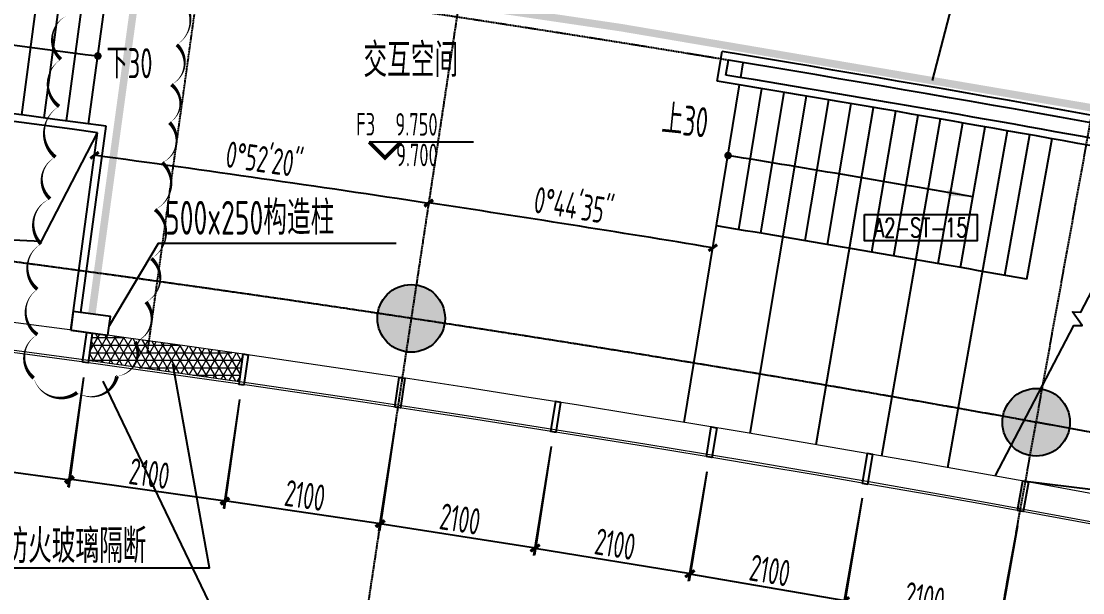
# Model space of a CAD drawing. Header units: millimetres. Extents: x 11515858 to 24947533, y -12764720 to -6305528.
# Drawn here: x 11817534 to 11831666, y -6407443 to -6399840 of the extents above; entities that cross this region are included whole.
import ezdxf
from ezdxf.enums import TextEntityAlignment as Align

# ---------------------------------------------------------------- set-up
doc = ezdxf.new("R2010")
doc.units = ezdxf.units.MM
doc.header["$LTSCALE"] = 10
for name, pattern in [('A2-RG-AXIS$0$CENTER', [2, 1.25, -0.25, 0.25, -0.25]), ('A2-RG-AXIS$0$DOTE', [2.4200000000000004, 2, -0.2, 0.02, -0.2]), ('A2-RI-F3$0$DASHDOT2', [0.5, 0.25, -0.125, 0, -0.125]), ('A2-RI-F3$0$DASHED2', [0.375, 0.25, -0.125]), ('A2-RI-F3$0$HIDDEN', [0.375, 0.25, -0.125]), ('A2-RI-F3$0$HIDDEN2', [0.1875, 0.125, -0.0625]), ('A2-RV-F3$0$HIDDEN2', [0.1875, 0.125, -0.0625])]:
    doc.linetypes.add(name, pattern=pattern)
for name, color, linetype in [('A2-RB-F3$0$$34$A-DIMS-100', 1, 'Continuous'), ('A2-RB-F3$0$A-DIMS-100', 1, 'Continuous'), ('A2-RG-AXIS$0$A-GRID', 1, 'A2-RG-AXIS$0$CENTER'), ('A2-RI-F3$0$$1$A-SYMB-NUMB-T', 4, 'Continuous'), ('A2-RI-F3$0$$2$A-SYMB', 4, 'Continuous'), ('A2-RI-F3$0$$3$A-SYMB', 4, 'Continuous'), ('A2-RI-F3$0$A-COLS-PLAN-C', 7, 'Continuous'), ('A2-RI-F3$0$A-DOOR-ROLL', 2, 'A2-RI-F3$0$DASHED2'), ('A2-RI-F3$0$A-STRS-HRAL', 80, 'Continuous'), ('A2-RI-F3$0$A-SYMB', 4, 'Continuous'), ('A2-RI-F3$0$A-SYMB-AREA', 4, 'Continuous'), ('A2-RI-F3$0$A-SYMB-NAME', 4, 'Continuous'), ('A2-RI-F3$0$A-SYMB-VOID', 35, 'Continuous'), ('A2-RI-F3$0$an-flor-abov', 2, 'A2-RI-F3$0$HIDDEN2'), ('A2-RI-F3$0$an-wndw-mull-v', 3, 'Continuous'), ('A2-RI-F3$0$防火卷帘门', 20, 'Continuous'), ('A2-RS-F3$0$A-HATH-GRAY', 8, 'Continuous'), ('A2-RS-F3$0$A-WALL-CONC', 6, 'Continuous'), ('A2-RV-F3$0$A-STRS-HRAL', 80, 'Continuous'), ('A2-RV-F3$0$A-SYMB-AREA', 4, 'Continuous'), ('A2-RV-F3$0$A-SYMB-NAME', 4, 'Continuous'), ('A2-RV-F3$0$an-flor-abov', 2, 'A2-RV-F3$0$HIDDEN2'), ('A2-RV-F3$0$an-flor-strs-trds', 1, 'Continuous'), ('A2-RV-F3$0$AUDIT_D_120618114340-341', 1, 'Continuous')]:
    doc.layers.add(name, color=color, linetype=linetype)
doc.layers.add('A2-RI-F3$0$A-GLAZ', color=140, linetype='Continuous', lineweight=5)
doc.styles.add('A2-RB-F3$0$$0$XD2008', font='hzs.shx', dxfattribs={"width": 0.7, "bigfont": 'hztxt.shx'})
doc.styles.add('A2-RB-F3$0$XD2008', font='hzs.shx', dxfattribs={"width": 0.7, "bigfont": 'hztxt.shx'})
doc.styles.add('A2-RI-F3$0$$0$XD2008', font='hzs.shx', dxfattribs={"width": 0.7, "bigfont": 'hztxt.shx'})
doc.styles.add('A2-RI-F3$0$$1$ECADI-TXT', font='simplex.shx', dxfattribs={"bigfont": 'hztxt.shx'})
doc.styles.add('A2-RI-F3$0$ECADI', font='hzs.shx', dxfattribs={"width": 0.7, "bigfont": 'hztxt.shx'})
doc.styles.add('A2-RV-F3$0$ECADI', font='hzs.shx', dxfattribs={"width": 0.7, "bigfont": 'hztxt.shx'})
doc.dimstyles.new('A2-RB-F3$0$$0$XD100$0', dxfattribs={"dimscale": 100, "dimtxt": 3.5, "dimasz": 1, "dimexe": 1, "dimexo": 2, "dimgap": 0.5, "dimtad": 1, "dimdec": 0, "dimdsep": 46, "dimtxsty": 'A2-RB-F3$0$$0$XD2008', "dimblk1": 'A2-RB-F3$0$$20$_ArchTick', "dimblk2": 'A2-RB-F3$0$$20$_ArchTick', "dimsah": 1, "dimcen": 2.5, "dimclrt": 4, "dimaunit": 1, "dimadec": 0, "dimazin": 0, "dimtfac": 1, "dimtdec": 0, "dimtix": 1, "dimtmove": 2, "dimatfit": 3, "dimfxl": 0, "dimtolj": 1, "dimtzin": 0, "dimarcsym": 0})
doc.dimstyles.new('A2-RB-F3$0$XD100$0', dxfattribs={"dimscale": 100, "dimtxt": 3.5, "dimasz": 1, "dimexe": 1, "dimexo": 2, "dimgap": 0.5, "dimtad": 1, "dimdec": 0, "dimdsep": 46, "dimtxsty": 'A2-RB-F3$0$XD2008', "dimblk1": 'A2-RB-F3$0$_ArchTick', "dimblk2": 'A2-RB-F3$0$_ArchTick', "dimsah": 1, "dimcen": 2.5, "dimclrt": 4, "dimaunit": 1, "dimadec": 0, "dimazin": 0, "dimtfac": 1, "dimtdec": 0, "dimtix": 1, "dimtmove": 1, "dimatfit": 3, "dimfxl": 0, "dimtolj": 1, "dimtzin": 0, "dimarcsym": 0})

# ---------------------------------------------------------------- blocks, each defined once
blk = doc.blocks.new('A2-RG-AXIS')
at = {"layer": 'A2-RG-AXIS$0$A-GRID', "linetype": 'A2-RG-AXIS$0$DOTE'}
for p, q in [((11827609.0146798, -6371560.369619829), (11821587.23330695, -6411306.779976853)), ((11829691.95317146, -6412654.000755005), (11836852.53091209, -6373096.888379699))]:
    blk.add_line(p, q, dxfattribs=at)
for centre, radius, start, end in [((11778730.70926435, -6694178.721949182), 300799.9999999902, 75.58928463849298, 95.40764398384447), ((11778730.70819431, -6694178.660026948), 293699.9515340837, 75.58928142923537, 95.40764489503492), ((11778730.70819431, -6694178.660026948), 289099.9515340837, 75.58928137402594, 95.40764489503492)]:
    blk.add_arc(centre, radius, start, end, dxfattribs=at)
blk = doc.blocks.new('A2-RV-F3$0$5erhfh')
at = {"layer": 'A2-RV-F3$0$A-SYMB-AREA', "style": 'A2-RV-F3$0$ECADI', "width": 0.7}
blk.add_attdef('340M2', text='', height=2.5, dxfattribs=at).set_placement((0, 1.25), align=Align.MIDDLE_LEFT)
at = {"layer": 'A2-RV-F3$0$A-SYMB-NAME', "style": 'A2-RV-F3$0$ECADI', "width": 0.7}
blk.add_attdef('CHINESENAME', (-12.29193252821193, 3.0875), '', height=4.5, dxfattribs=at)
blk = doc.blocks.new('A2-RV-F3')
at = {"layer": 'A2-RV-F3$0$A-STRS-HRAL'}
for radius, start, end in [(295653.7971884107, 82.23773540669806, 84.3728954297207), (295553.7971884107, 82.25711475550105, 84.37290182941076), (297553.7971884107, 79.53890141515704, 80.68058809412358), (297453.7971884107, 79.54485000750584, 80.6999494284434)]:
    blk.add_arc((11778730.63735657, -6694182.527662413), radius, start, end, dxfattribs=at)
at = {"layer": 'A2-RV-F3$0$an-flor-abov', "linetype": 'Continuous'}
for points in [[(11817540.47450412, -6401087.040947748), (11817777.3528466, -6399302.695406552)], [(11817837.4266417, -6401126.51454592), (11818076.11301452, -6399342.409959525)], [(11818134.33873172, -6401166.289017073), (11818374.8328898, -6399382.427217508)], [(11818431.21046939, -6401206.364320684), (11818673.51216576, -6399422.747139729)], [(11827114.27065126, -6400588.508392814), (11827146.68111789, -6400391.427649804)], [(11826359.64970154, -6405177.188313461), (11827098.04334548, -6400687.182981983)], [(11827085.22357172, -6402610.749582728), (11827395.44205387, -6400736.245783499)], [(11827237.99911961, -6405323.316516615), (11827990.08955508, -6400835.275359922)], [(11827380.67305621, -6402659.798405813), (11827692.79089219, -6400785.609926376)], [(11827971.42215713, -6402758.79409972), (11828287.33773726, -6400885.242033132)], [(11828115.89933131, -6405472.114084758), (11828881.68143865, -6400986.078893017)], [(11828266.72116692, -6402808.740868885), (11828584.53513351, -6400935.509894704)], [(11828857.16658902, -6402909.531995191), (11829178.77634756, -6401036.948976152)], [(11828993.34222487, -6405623.579634413), (11829772.81075634, -6401139.592187598)], [(11829152.31239503, -6402960.376248836), (11829475.81955512, -6401088.120091872)], [(11829742.44868159, -6403062.96187606), (11830069.74964626, -6401191.365210511)], [(11830037.43855615, -6403114.703144297), (11830366.63591995, -6401243.439107436)], [(11829870.31969259, -6405777.711757425), (11830663.46927255, -6401295.813824904)], [(11830627.26025328, -6403219.082324365), (11830960.24939926, -6401348.489309134)], [(11830922.09147016, -6403271.720129013), (11831256.97599532, -6401401.465506024)]]:
    blk.add_lwpolyline(points, dxfattribs=at)
blk.add_arc((11778730.63735657, -6694182.527662413), 295553.7971884107, 79.82893607664232, 80.64176605432684, dxfattribs=at)
at = {"layer": 'A2-RV-F3$0$an-flor-strs-trds'}
blk.add_lwpolyline([(11830498.68741857, -6405889.84100419), (11831547.43687991, -6403885.709854114), (11831659.22122768, -6403887.773732164), (11831528.38221523, -6403706.44212207), (11831640.16656301, -6403708.506000112), (11832756.85395293, -6401574.547351683)], dxfattribs=at)
at = {"layer": 'A2-RV-F3$0$AUDIT_D_120618114340-341', "extrusion": (0, 0, -1), "const_width": 49.99999999999998}
for points in [[(-11818535.85675527, -6400319.288999175, 1), (-11818572.23913615, -6400284.991442975, 1)], [(-11826963.37180151, -6401610.046319243, 1), (-11826925.72166852, -6401642.947192877, 1)]]:
    blk.add_lwpolyline(points, format="xyb", close=True, dxfattribs=at)
at = {"layer": 'A2-RV-F3$0$AUDIT_D_120618114340-341'}
for centre, radius, start, end in [((11855806.84853924, -6106101.305163295), 296550.0000012753, 262.2608604368422, 262.7834015912973), ((11777297.62689374, -6705434.868375377), 307838.1767284111, 80.10404570271118, 80.71897143637182)]:
    blk.add_arc(centre, radius, start, end, dxfattribs=at)
at = {"layer": 'A2-RV-F3$0$AUDIT_D_120618114340-341', "extrusion": (0, 0, -1)}
blk.add_solid([(-11829878.22075217, -6402077.557795499), (-11829863.19954392, -6402160.333734946), (-11830202.03723805, -6402179.071125867)], dxfattribs=at)
ref = blk.add_blockref('A2-RV-F3$0$5erhfh', (11819853.65048871, -6401905.268244376), dxfattribs=dict(xscale=100, yscale=100, zscale=100))
ref.add_attrib('CHINESENAME', '下30', (11818670.7752573, -6400598.195858238), dxfattribs={"layer": 'A2-RV-F3$0$A-SYMB-NAME', "height": 400, "style": 'A2-RV-F3$0$ECADI', "width": 0.7})
ref = blk.add_blockref('A2-RV-F3$0$5erhfh', (11827093.70400521, -6402747.975347721), dxfattribs=dict(xscale=100, yscale=100, zscale=100, rotation=354.2141878394982))
ref.add_attrib('CHINESENAME', '上30', (11826048.62057753, -6401328.31599954), dxfattribs={"layer": 'A2-RV-F3$0$A-SYMB-NAME', "height": 400, "rotation": 354.2141878358744, "style": 'A2-RV-F3$0$ECADI', "width": 0.7})
blk = doc.blocks.new('A2-RB-F3$0$_ArchTick')
at = {"color": 0, "linetype": 'ByBlock', "const_width": 0.4}
blk.add_lwpolyline([(-0.5, -0.5), (0.5, 0.5)], dxfattribs=at)
blk = doc.blocks.new('*D699')
at = {"layer": 'A2-RB-F3$0$A-DIMS-100', "color": 0, "lineweight": -2, "transparency": 16777216}
for p, q in [((11820439.30643018, -6404870.425123177), (11820225.88575097, -6406317.303627513)), ((11822516.76611174, -6405176.859184467), (11822303.34543253, -6406623.737688803)), ((11822317.93795992, -6406524.808127276), (11820240.47827836, -6406218.374065986))]:
    blk.add_line(p, q, dxfattribs=at)
at = {"layer": 'Defpoints', "color": 0, "transparency": 16777216}
for p in [(11820468.49148498, -6404672.566000122), (11822545.95116653, -6404979.000061411), (11820240.47827836, -6406218.374065986)]:
    blk.add_point(p, dxfattribs=at)
at = {"layer": 'A2-RB-F3$0$A-DIMS-100', "color": 0, "lineweight": -2, "transparency": 16777216, "xscale": 100, "yscale": 100, "zscale": 100}
for p, rotation in [((11820240.47827836, -6406218.374065986), 171.609136579774), ((11822317.93795992, -6406524.808127276), 351.609136579774)]:
    blk.add_blockref('A2-RB-F3$0$_ArchTick', p, dxfattribs=dict(at, rotation=rotation))
at = {"layer": 'A2-RB-F3$0$A-DIMS-100', "color": 4, "transparency": 16777216, "insert": (11821312.04130579, -6406148.999583193), "char_height": 350, "attachment_point": 5, "rotation": 351.60913657977403, "style": 'A2-RB-F3$0$XD2008'}
blk.add_mtext('\\A1;2100', dxfattribs=at)
blk = doc.blocks.new('*D700')
at = {"layer": 'A2-RB-F3$0$A-DIMS-100', "color": 0, "lineweight": -2, "transparency": 16777216}
for p, q in [((11818361.07086352, -6404577.737995981), (11818156.15375952, -6406032.737908971)), ((11820440.59944376, -6404870.611535383), (11820235.68233976, -6406325.611448374)), ((11820249.62836037, -6406226.588680742), (11818170.09978013, -6405933.715141341))]:
    blk.add_line(p, q, dxfattribs=at)
at = {"layer": 'Defpoints', "color": 0, "transparency": 16777216}
for p in [(11818388.96290474, -6404379.69246072), (11820468.49148498, -6404672.566000123), (11818170.09978013, -6405933.715141341)]:
    blk.add_point(p, dxfattribs=at)
at = {"layer": 'A2-RB-F3$0$A-DIMS-100', "color": 0, "lineweight": -2, "transparency": 16777216, "xscale": 100, "yscale": 100, "zscale": 100}
for p, rotation in [((11818170.09978013, -6405933.715141341), 171.9833880863437), ((11820249.62836037, -6406226.588680742), 351.9833880863437)]:
    blk.add_blockref('A2-RB-F3$0$_ArchTick', p, dxfattribs=dict(at, rotation=rotation))
at = {"layer": 'A2-RB-F3$0$A-DIMS-100', "color": 4, "transparency": 16777216, "insert": (11819241.24261662, -6405857.350683874), "char_height": 350, "attachment_point": 5, "rotation": 351.9833880863437, "style": 'A2-RB-F3$0$XD2008'}
blk.add_mtext('\\A1;2100', dxfattribs=at)
blk = doc.blocks.new('*D701')
at = {"layer": 'A2-RB-F3$0$A-DIMS-100', "color": 0, "lineweight": -2, "transparency": 16777216}
for p, q in [((11816280.89007762, -6404300.679919459), (11816085.86180171, -6405764.94243264)), ((11818362.55766108, -6404577.941705631), (11818167.52938517, -6406042.204218812)), ((11818180.732007, -6405943.079596357), (11816099.06442354, -6405665.817810183))]:
    blk.add_line(p, q, dxfattribs=at)
at = {"layer": 'Defpoints', "color": 0, "transparency": 16777216}
for p in [(11816307.29532128, -6404102.430674547), (11818388.96290474, -6404379.692460721), (11816099.06442354, -6405665.817810183)]:
    blk.add_point(p, dxfattribs=at)
at = {"layer": 'A2-RB-F3$0$A-DIMS-100', "color": 0, "lineweight": -2, "transparency": 16777216, "xscale": 100, "yscale": 100, "zscale": 100}
for p, rotation in [((11816099.06442354, -6405665.817810183), 172.4133045520868), ((11818180.732007, -6405943.079596357), 352.4133045520867)]:
    blk.add_blockref('A2-RB-F3$0$_ArchTick', p, dxfattribs=dict(at, rotation=rotation))
at = {"layer": 'A2-RB-F3$0$A-DIMS-100', "color": 4, "transparency": 16777216, "insert": (11817169.60411438, -6405581.418302746), "char_height": 350, "attachment_point": 5, "rotation": 352.4133045520868, "style": 'A2-RB-F3$0$XD2008'}
blk.add_mtext('\\A1;2100', dxfattribs=at)
blk = doc.blocks.new('*D715')
at = {"layer": 'A2-RB-F3$0$A-DIMS-100', "color": 0, "lineweight": -2, "transparency": 16777216}
for p, q in [((11822515.16498516, -6405176.616605712), (11822290.42666119, -6406621.780429771)), ((11824590.16269142, -6405499.300787934), (11824365.42436745, -6406944.464611993)), ((11822305.79302664, -6406522.968108611), (11824380.79073289, -6406845.652290833))]:
    blk.add_line(p, q, dxfattribs=at)
at = {"layer": 'Defpoints', "color": 0, "transparency": 16777216}
for p in [(11822545.89771605, -6404978.991963392), (11824620.8954223, -6405301.676145614), (11824380.79073289, -6406845.652290833)]:
    blk.add_point(p, dxfattribs=at)
at = {"layer": 'A2-RB-F3$0$A-DIMS-100', "color": 0, "lineweight": -2, "transparency": 16777216, "xscale": 100, "yscale": 100, "zscale": 100}
for p, rotation in [((11822305.79302664, -6406522.968108611), 171.1606991817868), ((11824380.79073289, -6406845.652290833), 351.1606991817868)]:
    blk.add_blockref('A2-RB-F3$0$_ArchTick', p, dxfattribs=dict(at, rotation=rotation))
at = {"layer": 'A2-RB-F3$0$A-DIMS-100', "color": 4, "transparency": 16777216, "insert": (11823377.86620201, -6406461.982477112), "char_height": 350, "attachment_point": 5, "rotation": 351.16069918178675, "style": 'A2-RB-F3$0$XD2008'}
blk.add_mtext('\\A1;2100', dxfattribs=at)
blk = doc.blocks.new('*D716')
at = {"layer": 'A2-RB-F3$0$A-DIMS-100', "color": 0, "lineweight": -2, "transparency": 16777216}
for p, q in [((11824588.87248766, -6405499.09582968), (11824353.60655724, -6406949.497742357)), ((11826661.8294709, -6405835.344802545), (11826426.56354048, -6407285.746715223)), ((11824369.61802456, -6406850.787900323), (11826442.5750078, -6407187.03687319))]:
    blk.add_line(p, q, dxfattribs=at)
at = {"layer": 'Defpoints', "color": 0, "transparency": 16777216}
for p in [(11824620.8954223, -6405301.676145613), (11826693.85240554, -6405637.92511848), (11826442.5750078, -6407187.03687319)]:
    blk.add_point(p, dxfattribs=at)
at = {"layer": 'A2-RB-F3$0$A-DIMS-100', "color": 0, "lineweight": -2, "transparency": 16777216, "xscale": 100, "yscale": 100, "zscale": 100}
for p, rotation in [((11824369.61802456, -6406850.787900323), 170.7864476752229), ((11826442.5750078, -6407187.03687319), 350.7864476752229)]:
    blk.add_blockref('A2-RB-F3$0$_ArchTick', p, dxfattribs=dict(at, rotation=rotation))
at = {"layer": 'A2-RB-F3$0$A-DIMS-100', "color": 4, "transparency": 16777216, "insert": (11825442.12231765, -6406796.815242182), "char_height": 350, "attachment_point": 5, "rotation": 350.78644767522286, "style": 'A2-RB-F3$0$XD2008'}
blk.add_mtext('\\A1;2100', dxfattribs=at)
blk = doc.blocks.new('*D717')
at = {"layer": 'A2-RB-F3$0$A-DIMS-100', "color": 0, "lineweight": -2, "transparency": 16777216}
for p, q in [((11826660.34905599, -6405835.098964537), (11826412.89439947, -6407291.418616546)), ((11828730.7246775, -6406186.892671084), (11828483.27002098, -6407643.212323094)), ((11826429.64607424, -6407192.831693519), (11828500.02169575, -6407544.625400066))]:
    blk.add_line(p, q, dxfattribs=at)
at = {"layer": 'Defpoints', "color": 0, "transparency": 16777216}
for p in [(11826693.85240554, -6405637.925118478), (11828764.22802705, -6405989.718825025), (11828500.02169575, -6407544.625400066)]:
    blk.add_point(p, dxfattribs=at)
at = {"layer": 'A2-RB-F3$0$A-DIMS-100', "color": 0, "lineweight": -2, "transparency": 16777216, "xscale": 100, "yscale": 100, "zscale": 100}
for p, rotation in [((11826429.64607424, -6407192.831693519), 170.3565312094874), ((11828500.02169575, -6407544.625400066), 350.3565312094875)]:
    blk.add_blockref('A2-RB-F3$0$_ArchTick', p, dxfattribs=dict(at, rotation=rotation))
at = {"layer": 'A2-RB-F3$0$A-DIMS-100', "color": 4, "transparency": 16777216, "insert": (11827502.52515324, -6407146.907969978), "char_height": 350, "attachment_point": 5, "rotation": 350.3565312094874, "style": 'A2-RB-F3$0$XD2008'}
blk.add_mtext('\\A1;2100', dxfattribs=at)
blk = doc.blocks.new('*D718')
at = {"layer": 'A2-RB-F3$0$A-DIMS-100', "color": 0, "lineweight": -2, "transparency": 16777216}
for p, q in [((11828729.30993622, -6406186.647052901), (11828470.09697005, -6407648.535399791)), ((11830797.02707531, -6406553.281819476), (11830537.81410914, -6408015.170166368)), ((11828487.55601547, -6407550.071285854), (11830555.27315455, -6407916.706052431))]:
    blk.add_line(p, q, dxfattribs=at)
at = {"layer": 'Defpoints', "color": 0, "transparency": 16777216}
for p in [(11828764.22802705, -6405989.718825027), (11830831.94516614, -6406356.353591603), (11830555.27315455, -6407916.706052431)]:
    blk.add_point(p, dxfattribs=at)
at = {"layer": 'A2-RB-F3$0$A-DIMS-100', "color": 0, "lineweight": -2, "transparency": 16777216, "xscale": 100, "yscale": 100, "zscale": 100}
for p, rotation in [((11828487.55601547, -6407550.071285854), 169.9451740437), ((11830555.27315455, -6407916.706052431), 349.9451740437)]:
    blk.add_blockref('A2-RB-F3$0$_ArchTick', p, dxfattribs=dict(at, rotation=rotation))
at = {"layer": 'A2-RB-F3$0$A-DIMS-100', "color": 4, "transparency": 16777216, "insert": (11829560.69743719, -6407511.844412785), "char_height": 350, "attachment_point": 5, "rotation": 349.9451740437, "style": 'A2-RB-F3$0$XD2008'}
blk.add_mtext('\\A1;2100', dxfattribs=at)
blk = doc.blocks.new('*D722')
at = {"layer": 'A2-RB-F3$0$A-DIMS-100', "color": 0, "lineweight": -2, "transparency": 16777216}
for p, q in [((11830795.61416461, -6406553.02605618), (11830525.91248829, -6408013.015750116)), ((11832860.64582004, -6406934.49621411), (11832590.94414372, -6408394.485908047)), ((11832609.10964634, -6408296.149676094), (11830544.0779909, -6407914.679518163))]:
    blk.add_line(p, q, dxfattribs=at)
at = {"layer": 'Defpoints', "color": 0, "transparency": 16777216}
for p in [(11830831.94516983, -6406356.353592273), (11832896.97682527, -6406737.823750203), (11830544.0779909, -6407914.679518163)]:
    blk.add_point(p, dxfattribs=at)
at = {"layer": 'A2-RB-F3$0$A-DIMS-100', "color": 0, "lineweight": -2, "transparency": 16777216, "xscale": 100, "yscale": 100, "zscale": 100}
for p, rotation in [((11830544.0779909, -6407914.679518163), 169.5338247441165), ((11832609.10964634, -6408296.149676094), 349.5338247441165)]:
    blk.add_blockref('A2-RB-F3$0$_ArchTick', p, dxfattribs=dict(at, rotation=rotation))
at = {"layer": 'A2-RB-F3$0$A-DIMS-100', "color": 4, "transparency": 16777216, "insert": (11831617.4661995, -6407884.158075232), "char_height": 350, "attachment_point": 5, "rotation": 349.5338247441165, "style": 'A2-RB-F3$0$XD2008'}
blk.add_mtext('\\A1;2100', dxfattribs=at)
blk = doc.blocks.new('A2-RB-F3$0$$20$_ArchTick')
at = {"color": 0, "linetype": 'ByBlock', "const_width": 0.4}
blk.add_lwpolyline([(-0.5, -0.5), (0.5, 0.5)], dxfattribs=at)
blk = doc.blocks.new('*D733')
at = {"layer": 'A2-RB-F3$0$$34$A-DIMS-100', "color": 0, "lineweight": -2, "transparency": 16777216}
blk.add_arc((11778730.58430292, -6694179.5467496), 295255.0800780048, 80.6417863916289, 81.38491832880128, dxfattribs=at)
at = {"layer": 'Defpoints', "color": 0, "transparency": 16777216}
for p in [(11827609.0146798, -6371560.369619828), (11827150.34338707, -6400369.827819346), (11825480.99870681, -6402649.16914731), (11821587.23330694, -6411306.779976854), (11778730.71993051, -6694178.72376526)]:
    blk.add_point(p, dxfattribs=at)
at = {"layer": 'A2-RB-F3$0$$34$A-DIMS-100', "color": 0, "lineweight": -2, "transparency": 16777216, "xscale": 100, "yscale": 100, "zscale": 100}
for p, rotation in [((11822958.49720369, -6402255.834056864), 171.3849183288013), ((11826740.95049093, -6402854.012251914), 350.6417863916289)]:
    blk.add_blockref('A2-RB-F3$0$$20$_ArchTick', p, dxfattribs=dict(at, rotation=rotation))
at = {"layer": 'A2-RB-F3$0$$34$A-DIMS-100', "color": 4, "transparency": 16777216, "insert": (11824891.04642873, -6402293.628551492), "char_height": 350, "attachment_point": 5, "rotation": 351.0133523602157, "style": 'A2-RB-F3$0$$0$XD2008'}
blk.add_mtext('\\A1;0°44\'35"', dxfattribs=at)
blk = doc.blocks.new('*D652')
at = {"layer": 'A2-RB-F3$0$$34$A-DIMS-100', "color": 0, "lineweight": -2, "transparency": 16777216}
blk.add_arc((11778735.05375372, -6694150.046405124), 295218.5495422564, 81.38491832880366, 82.25711475551411, dxfattribs=at)
at = {"layer": 'Defpoints', "color": 0, "transparency": 16777216}
for p in [(11827609.0146798, -6371560.36961983), (11818549.97611236, -6401323.402324753), (11821475.82588224, -6402041.815792408), (11818192.87877271, -6403949.744645284), (11821587.23330695, -6411306.779976853)]:
    blk.add_point(p, dxfattribs=at)
at = {"layer": 'A2-RB-F3$0$$34$A-DIMS-100', "color": 0, "lineweight": -2, "transparency": 16777216, "xscale": 100, "yscale": 100, "zscale": 100}
for p, rotation in [((11818509.22530227, -6401623.112138448), 172.2571147555141), ((11822957.49454082, -6402262.452073565), 351.3849183288037)]:
    blk.add_blockref('A2-RB-F3$0$$20$_ArchTick', p, dxfattribs=dict(at, rotation=rotation))
at = {"layer": 'A2-RB-F3$0$$34$A-DIMS-100', "color": 4, "transparency": 16777216, "insert": (11820771.32850287, -6401678.612040861), "char_height": 350, "attachment_point": 5, "rotation": 351.82101654216996, "style": 'A2-RB-F3$0$$0$XD2008'}
blk.add_mtext('\\A1;0°52\'20"', dxfattribs=at)
blk = doc.blocks.new('A2-RI-F3$0$5erhfh')
at = {"layer": 'A2-RI-F3$0$A-SYMB-AREA', "style": 'A2-RI-F3$0$ECADI', "width": 0.7}
blk.add_attdef('340M2', text='', height=2.5, dxfattribs=at).set_placement((0, 1.25), align=Align.MIDDLE_LEFT)
at = {"layer": 'A2-RI-F3$0$A-SYMB-NAME', "style": 'A2-RI-F3$0$ECADI', "width": 0.7}
blk.add_attdef('CHINESENAME', (-12.29193252821193, 3.0875), '', height=4.5, dxfattribs=at)
blk = doc.blocks.new('A2-RI-F3$0$5yrthfh')
at = {"layer": 'A2-RI-F3$0$an-wndw-mull-v'}
blk.add_lwpolyline([(3.246805800125003, -37.35917895194143), (402.0092375874519, -3.495651107281446), (395.515625981614, 71.22270679939538), (-3.246805801987648, 37.35917895380408), (3.246805800125003, -37.35917895194143)], close=True, dxfattribs=at)
blk = doc.blocks.new('A2-RI-F3$0$A$C047A065C')
at = {"xscale": -1}
for p, rotation in [((62947.2269205898, -2976.611678897403), 267.0340158123681), ((67103.22754256614, -3575.180299843661), 266.2113157057677), ((71251.21227549389, -4234.08882162068), 265.3886009940874), ((75393.27692027017, -4953.206993672065), 264.5650962822489)]:
    blk.add_blockref('A2-RI-F3$0$5yrthfh', p, dxfattribs=dict(at, rotation=rotation))
for p, rotation in [((65025.67075046152, -3268.63453093078), 76.97049212013813), ((69178.44222159311, -3897.195670113899), 76.14796296777232), ((73325.56291272864, -4586.558013184927), 75.32445825593386)]:
    blk.add_blockref('A2-RI-F3$0$5yrthfh', p, dxfattribs=dict(rotation=rotation))
blk = doc.blocks.new('A2-RI-F3$0$$2$ECADI-TAG-HGHT（国标）')
at = {"color": 1}
blk.add_line((-2.121320343547268, 2.12132034356182), (11.76789873224334, 2.12132034356182), dxfattribs=at)
at = {"color": 1, "const_width": 0.5}
blk.add_lwpolyline([(-2.121320343547268, 2.12132034356182), (0, 0), (2.12132034356182, 2.12132034356182)], dxfattribs=at)
at = {"style": 'A2-RI-F3$0$$0$XD2008', "width": 0.7}
blk.add_attdef('FL', text='', height=3, dxfattribs=at).set_placement((-2.68878502388543, 2.967328765218554), align=Align.RIGHT)
for tag, p in [('F.F.L.', (2.283611041901167, 2.967328765218554)), ('T.O.S.', (2.283611041901167, -1.104423031574697))]:
    blk.add_attdef(tag, p, '', height=3, dxfattribs=at)
blk = doc.blocks.new('A2-RI-F3$0$$1$ECADI-TAG-CODE')
at = {"layer": 'A2-RI-F3$0$$1$A-SYMB-NUMB-T', "color": 1}
blk.add_lwpolyline([(1.793912929315411e-08, 3.499999970167053), (15.00000001793913, 3.499999970167053), (15.00000001793913, -2.983294677960657e-08), (1.793912929315411e-08, -2.983294677960657e-08)], close=True, dxfattribs=at)
at = {"layer": 'A2-RI-F3$0$$1$A-SYMB-NUMB-T', "style": 'A2-RI-F3$0$$1$ECADI-TXT', "width": 0.7}
blk.add_attdef('CODE', text='', height=2.5, dxfattribs=at).set_placement((7.500000017939129, 1.749999970167053), align=Align.MIDDLE_CENTER)
blk = doc.blocks.new('A2-RI-F3')
at = {"layer": 'A2-RI-F3$0$A-GLAZ'}
h = blk.add_hatch(dxfattribs=at)
h.set_pattern_fill('NET3', color=256, scale=800)
h.set_pattern_definition([(0, (424.1568218395114, -49.46173911448568), (0, 100), []), (59.99999999999999, (424.1568218395114, -49.46173911448568), (-86.60254037844386, 50.00000000000001), []), (120, (424.1568218395114, -49.46173911448568), (-86.60254037844388, -49.99999999999998), [])])
edge = h.paths.add_edge_path()
edge.add_line((11818427.67041073, -6404356.740338586), (11818477.32379882, -6403989.897590722))
edge.add_arc((11781960.28438931, -6672445.225125961), 270927.5863571074, 441.8248494197166, 442.2537985265504, ccw=False)
edge.add_line((11820486.09240017, -6404270.805826884), (11820433.54345002, -6404636.577814389))
edge.add_arc((11779011.70085221, -6694219.090811145), 292529.9999619072, 441.8596382725576, 442.2563200193818)
at = {"layer": 'A2-RI-F3$0$A-COLS-PLAN-C'}
blk.add_lwpolyline([(11818192.87877272, -6403949.744645284), (11818688.29885156, -6404017.264608813), (11818722.05883333, -6403769.554569388), (11818226.63875448, -6403702.034605861), (11818192.87877271, -6403949.744645284)], dxfattribs=at)
at = {"layer": 'A2-RI-F3$0$A-DOOR-ROLL', "linetype": 'A2-RI-F3$0$DASHDOT2', "const_width": 100}
blk.add_lwpolyline([(11837257.26142612, -6407185.611963018), (11838262.97443131, -6402236.700322113, 0.01629291576430277), (11819125.16487709, -6398979.635729787)], format="xyb", dxfattribs=at)
at = {"layer": 'A2-RI-F3$0$A-GLAZ'}
for radius, start, end in [(292899.9999999813, 76.3212353456074, 95.29272843134392), (292499.9999999813, 76.24298926365019, 95.37097528556707), (292529.9999999813, 76.24886511648859, 95.3650993979139)]:
    blk.add_arc((11778730.71032269, -6694178.735253326), radius, start, end, dxfattribs=at)
at = {"layer": 'A2-RI-F3$0$A-STRS-HRAL'}
for p, q in [((11826800.59519808, -6400638.421592743), (11826867.36549576, -6400244.231242754)), ((11826915.88866444, -6400556.543292094), (11826949.34865411, -6400359.006280918))]:
    blk.add_line(p, q, dxfattribs=at)
for radius, start, end in [(297853.7971884107, 77.02591718666847, 80.69952801518788), (297753.7971884107, 77.00686744772517, 80.68039032202319)]:
    blk.add_arc((11778730.63735657, -6694182.527662413), radius, start, end, dxfattribs=at)
at = {"layer": 'A2-RI-F3$0$A-SYMB'}
for points in [[(11829666.79695118, -6400626.92558108), (11829951.88924823, -6399534.123239093), (11831304.10577254, -6399534.123239093)], [(11822523.29245658, -6402798.967782572), (11819358.70460698, -6402798.967782572), (11818705.17884244, -6403893.409589101)], [(11813684.70821445, -6407112.913641219), (11820040.20821445, -6407112.913641219), (11819553.34099722, -6404399.315752562)]]:
    blk.add_lwpolyline(points, dxfattribs=at)
at = {"layer": 'A2-RI-F3$0$A-SYMB-VOID', "ltscale": 500}
for points in [[(11791821.30799492, -6401571.410921598), (11817804.75220992, -6402765.382292079), (11818549.96538967, -6401323.481186858)], [(11849863.07469252, -6402587.536198053), (11846762.53576554, -6407915.875069791), (11830903.19106234, -6405962.770647859)]]:
    blk.add_lwpolyline(points, dxfattribs=at)
at = {"layer": 'A2-RI-F3$0$an-flor-abov', "ltscale": 2}
blk.add_lwpolyline([(11819215.80086583, -6404241.638724264), (11819904.8851648, -6399281.972207197, -0.005984212499820323), (11826949.46153743, -6400358.883690862, -0.006880659389577187)], format="xyb", dxfattribs=at)
at = {"layer": 'A2-RI-F3$0$防火卷帘门', "linetype": 'A2-RI-F3$0$HIDDEN', "ltscale": 3, "const_width": 100}
blk.add_lwpolyline([(11818474.3487939, -6403735.794587624), (11819125.16487709, -6398979.635729787, 0.01076722612211651), (11806378.06497455, -6397514.219605923), (11806586.8219668, -6395274.19348096)], format="xyb", dxfattribs=at)
at = {"layer": 'Defpoints', "color": 3}
for p, q in [((11818325.64476696, -6403715.52796763), (11818662.53488614, -6401237.803607493)), ((11818192.87877271, -6403949.744645284), (11818549.97611236, -6401323.402324753)), ((11818291.96703621, -6403963.217434039), (11818291.9627934, -6403963.24863866)), ((11818620.62276283, -6404626.474790317), (11825120.84882519, -6418184.828466266))]:
    blk.add_line(p, q, dxfattribs=at)
blk.add_lwpolyline([(11818134.36293343, -6399768.071282987, 0, 50, 0.52056705), (11818062.03699227, -6400346.350158973, 0, 50, 0.52056705), (11818062.03699227, -6400346.350158973, 0, 50, 0.52056705), (11818037.91743633, -6400972.828967277, 0, 50, 0.52056705), (11818037.91743633, -6400972.828967277, 0, 50, 0.52056705), (11817989.71105111, -6401647.507707899, 0, 50, 0.52056705), (11817989.71105111, -6401647.507707899, 0, 50, 0.52056705), (11817917.35238329, -6402201.694137213, 0, 50, 0.52056705), (11817917.35238329, -6402201.694137212, 0, 50, 0.52056705), (11817796.82005691, -6402804.080498846, 0, 50, 0.52056705), (11817796.82005691, -6402804.080498846, 0, 50, 0.52056705), (11817748.58094503, -6403406.466860482, 0, 50, 0.52056705), (11817748.58094503, -6403406.466860482, 0, 50, 0.52056705), (11817748.58094503, -6404008.838183137, 0, 50, 0.52056705), (11817748.58094503, -6404008.838183137, 0, 50, 0.52056705), (11817700.37455981, -6404587.1320981, 0, 50, 0.52056705), (11817700.37455981, -6404587.1320981, 0, 50, 0.52056705), (11818279.01481575, -6404779.886710432, 0, 50, 0.52056705), (11818279.01481575, -6404779.886710432, 0, 50, 0.52056705), (11818809.44868646, -6404563.039651427, 0, 50, 0.52056705), (11818809.44868646, -6404563.039651426, 0, 50, 0.52056705), (11819050.57879254, -6404105.223008796, 0, 50, 0.52056705), (11819050.57879254, -6404105.223008796, 0, 50, 0.52056705), (11819195.23067486, -6403575.129026147, 0, 50, 0.52056705), (11819195.23067486, -6403575.129026147, 0, 50, 0.52056705), (11819267.55661601, -6402996.835111184, 0, 50, 0.52056705), (11819267.55661601, -6402996.835111184, 0, 50, 0.52056705), (11819315.7957279, -6402346.263856208, 0, 50, 0.52056705), (11819315.7957279, -6402346.263856208, 0, 50, 0.52056705), (11819412.241225, -6401719.785047906, 0, 50, 0.52056705), (11819412.241225, -6401719.785047906, 0, 50, 0.52056705), (11819508.6867221, -6401189.691065261, 0, 50, 0.52056705), (11819508.6867221, -6401189.691065261, 0, 50, 0.52056705), (11819532.77355137, -6400683.689529281, 0, 50, 0.52056705), (11819532.77355137, -6400683.689529281, 0, 50, 0.52056705), (11819605.09949253, -6400153.595546639, 0, 50, 0.52056705), (11819605.09949253, -6400153.595546639, 0, 50, 0.52056705), (11819629.21904847, -6399503.024291666, 0, 50, 0.52056705)], format="xyseb", dxfattribs=at)
at = {"linetype": 'A2-RI-F3$0$HIDDEN', "ltscale": 3}
blk.add_blockref('A2-RG-AXIS', (0, 0), dxfattribs=at)
blk.add_blockref('A2-RI-F3$0$A$C047A065C', (11755440.6326134, -6401403.616570366))
ref = blk.add_blockref('A2-RI-F3$0$5erhfh', (11823319.03607722, -6400890.846494924), dxfattribs=dict(xscale=100, yscale=100, zscale=100))
ref.add_attrib('CHINESENAME', '交互空间', (11822089.84282442, -6400582.096494805), dxfattribs={"layer": 'A2-RI-F3$0$A-SYMB-NAME', "height": 450, "style": 'A2-RI-F3$0$ECADI', "width": 0.7})
ref = blk.add_blockref('A2-RI-F3$0$5erhfh', (11820677.6034919, -6402988.06548991), dxfattribs=dict(xscale=100, yscale=100, zscale=100))
ref.add_attrib('CHINESENAME', '500x250构造柱', (11819448.4102391, -6402679.31548979), dxfattribs={"layer": 'A2-RI-F3$0$A-SYMB-NAME', "height": 450, "style": 'A2-RI-F3$0$ECADI', "width": 0.7})
ref = blk.add_blockref('A2-RI-F3$0$5erhfh', (11815002.10709937, -6407355.896669878), dxfattribs=dict(xscale=100, yscale=100, zscale=100))
ref.add_attrib('CHINESENAME', '此处幕墙后衬2100宽的1h防火玻璃隔断', (11813772.91384657, -6407047.146669758), dxfattribs={"layer": 'A2-RI-F3$0$A-SYMB-NAME', "height": 450, "style": 'A2-RI-F3$0$ECADI', "width": 0.7})
at = {"layer": 'A2-RI-F3$0$$2$A-SYMB'}
ref = blk.add_blockref('A2-RI-F3$0$$2$ECADI-TAG-HGHT（国标）', (11822377.05604044, -6401658.397702844), dxfattribs=dict(at, xscale=100, yscale=100, zscale=100))
ref.add_attrib('F.F.L.', '9.750', (11822514.68407965, -6401361.664826321), dxfattribs={"layer": '0', "height": 300, "style": 'A2-RI-F3$0$$0$XD2008', "width": 0.6999999999999998})
ref.add_attrib('T.O.S.', '9.700', (11822523.91541197, -6401768.840006002), dxfattribs={"layer": '0', "height": 300, "style": 'A2-RI-F3$0$$0$XD2008', "width": 0.6999999999999998})
ref.add_attrib('FL', 'F3', dxfattribs={"layer": '0', "height": 300, "style": 'A2-RI-F3$0$$0$XD2008', "width": 0.6999999999999998}).set_placement((11822245.71961053, -6401360.906212131), align=Align.RIGHT)
at = {"layer": 'A2-RI-F3$0$$3$A-SYMB', "xscale": 100.0000000093132, "yscale": 100.0000000093132, "zscale": 100.0000000093132}
blk.add_blockref('A2-RI-F3$0$$1$ECADI-TAG-CODE', (11828760.07206083, -6402761.065137318), dxfattribs=at).add_auto_attribs({'CODE': 'A2-ST-15'})
blk = doc.blocks.new('A2-RS-F3')
at = {"layer": 'A2-RS-F3$0$A-HATH-GRAY', "ltscale": 3}
h = blk.add_hatch(color=256, dxfattribs=at)
h.paths.add_polyline_path([(11780370.89755086, -6378132.782792893), (11781370.87417263, -6378139.55443527), (11781379.67800279, -6376839.580863897), (11780379.70138101, -6376832.809221519)])
h.paths.add_polyline_path([(11771295.27564643, -6378216.197546514), (11772295.03483666, -6378194.253035512), (11772266.5069368, -6376894.564468444), (11771266.73910292, -6376916.115187177)])
h.paths.add_polyline_path([(11789445.17112454, -6378310.198236045), (11790444.54168875, -6378345.673232787), (11790490.65924199, -6377046.489880169), (11789491.30265092, -6377010.621244233)])
h.paths.add_polyline_path([(11794061.0047061, -6377995.566527516), (11794659.76819639, -6378034.064633409), (11794711.10463453, -6377235.625744862), (11794112.34099576, -6377197.127629422)])
h.paths.add_polyline_path([(11762225.78675684, -6378559.980374771), (11763224.50359892, -6378509.337805177), (11763158.64822897, -6377210.610911016), (11762159.93138714, -6377261.253480596)])
h.paths.add_polyline_path([(11756037.94498854, -6378647.01814434), (11756835.42480313, -6378583.579123507), (11756756.11594025, -6377586.650439977), (11755958.63612566, -6377650.089460809)])
h.paths.add_polyline_path([(11801644.36177372, -6378461.795606661), (11802243.12541249, -6378500.293722101), (11802294.45800298, -6377701.854586166), (11801695.69264424, -6377663.356360138)])
h.paths.add_polyline_path([(11751541.31840326, -6379498.702455024), (11752338.78286353, -6379435.26465562), (11752219.84924088, -6377939.956459403), (11751422.36767903, -6378003.395619228)])
h.paths.add_polyline_path([(11807663.938267, -6379405.663604804), (11808460.48668476, -6379479.897142787), (11808571.83602485, -6378285.07346441), (11807775.31205818, -6378210.58898552)])
h.paths.add_polyline_path([(11816584.79090101, -6380403.180904732), (11817577.33728926, -6380525.051795942), (11817735.76549338, -6379234.740036699), (11816743.21910513, -6379112.869145487)])
h.paths.add_polyline_path([(11825579.43333334, -6381618.61778286), (11826568.15095204, -6381768.411835417), (11826762.88505011, -6380483.080985126), (11825774.1674314, -6380333.286932572)])
h.paths.add_polyline_path([(11793833.19719825, -6381538.642010352), (11794431.96253365, -6381577.140599572), (11794483.29897179, -6380778.701711025), (11793884.53533302, -6380740.203595584)])
h.paths.add_polyline_path([(11801416.57157933, -6382004.630992735), (11802015.33521809, -6382043.129108172), (11802066.67260773, -6381244.675421046), (11801467.90709214, -6381206.179634506)])
h.paths.add_polyline_path([(11834536.38714455, -6383084.909703042), (11835520.39295434, -6383263.035534266), (11835751.95442764, -6381983.822661661), (11834767.94861785, -6381805.696830438)])
h.paths.add_polyline_path([(11843441.66666962, -6384836.765730232), (11844420.1516999, -6385043.070307644), (11844688.34843555, -6383771.036819221), (11843709.86340527, -6383564.73224181)])
h.paths.add_polyline_path([(11849706.83636043, -6386047.736931622), (11850486.43372208, -6386227.435516321), (11850720.76188103, -6385255.226828801), (11849941.16451938, -6385075.5282441)])
h.paths.add_polyline_path([(11756683.39986626, -6386771.73012858), (11757480.73275718, -6386706.432825881), (11757402.3493593, -6385711.295398135), (11756604.86865006, -6385774.734490136)])
h.paths.add_polyline_path([(11752167.79794693, -6387373.911853275), (11752965.26716919, -6387310.473653751), (11752846.31887602, -6385815.197344893), (11752048.83909802, -6385878.636362814)])
h.paths.add_polyline_path([(11854131.93342455, -6387106.544216941), (11854911.53078619, -6387286.24280164), (11855145.85894511, -6386314.034114113), (11854366.2615835, -6386134.335529419)])
h.paths.add_polyline_path([(11793236.40739371, -6390820.55180971), (11793835.1729093, -6390859.047596249), (11793886.50367045, -6390060.697002236), (11793287.73815487, -6390022.201215696)])
h.paths.add_polyline_path([(11800819.82429774, -6391285.87943023), (11801418.58965648, -6391324.377656254), (11801469.92437464, -6390525.938657123), (11800871.16073588, -6390487.440541684)])
h.paths.add_polyline_path([(11847832.22910198, -6393825.331696717), (11848611.82641846, -6394005.030468771), (11848846.15462257, -6393032.821593896), (11848066.55726093, -6392853.123009195)])
h.paths.add_polyline_path([(11780263.22846494, -6394032.416479454), (11781263.20557429, -6394039.182631473), (11781272.00815791, -6392739.216306193), (11780272.03428096, -6392732.050787436)])
h.paths.add_polyline_path([(11771644.19337135, -6394112.368671072), (11772643.95256158, -6394090.42416007), (11772615.42466172, -6392790.735593002), (11771615.65682784, -6392812.286311734)])
h.paths.add_polyline_path([(11788881.00389713, -6394200.186132187), (11789880.37446134, -6394235.661128929), (11789926.49201458, -6392936.47777631), (11788927.13542351, -6392900.609140375)])
h.paths.add_polyline_path([(11793008.60330553, -6394363.630148089), (11793607.36694429, -6394402.128263529), (11793658.70338243, -6393603.689374982), (11793059.93974367, -6393565.191259542)])
h.paths.add_polyline_path([(11763031.00361343, -6394439.578159787), (11764029.72045525, -6394388.935590206), (11763963.86508529, -6393090.208696045), (11762965.14821984, -6393140.851266822)])
h.paths.add_polyline_path([(11757322.63369773, -6394796.642427704), (11758119.96658747, -6394731.345125102), (11758040.8090929, -6393736.271379213), (11757243.32838366, -6393799.710471213)])
h.paths.add_polyline_path([(11800592.0339871, -6394828.716624237), (11801190.79762586, -6394867.214739674), (11801242.13578398, -6394068.775961717), (11800643.37042524, -6394030.277735691)])
h.paths.add_polyline_path([(11852257.37197134, -6394883.948939756), (11853036.96933298, -6395063.647524455), (11853271.29749193, -6394091.438836934), (11852491.70013029, -6393911.740252233)])
h.paths.add_polyline_path([(11752786.32793951, -6395149.47954925), (11753583.80864874, -6395086.040457249), (11753464.86035124, -6393590.764127428), (11752667.379642, -6393654.203219429)])
h.paths.add_polyline_path([(11806188.54669958, -6395237.063407816), (11806985.09511734, -6395311.296945799), (11807096.44551313, -6394116.473366143), (11806299.92049076, -6394041.988788532)])
h.paths.add_polyline_path([(11814655.74438135, -6396185.997153974), (11815648.35495819, -6396307.344134583), (11815806.10207776, -6395016.948932264), (11814813.49150092, -6394895.601951655)])
h.paths.add_polyline_path([(11823197.50040783, -6397340.424610198), (11824186.21886505, -6397490.213128009), (11824380.9531505, -6396204.88311268), (11823392.23469328, -6396055.094594865)])
h.paths.add_polyline_path([(11831681.58349066, -6398728.63425007), (11832662.96621463, -6398920.686832826), (11832912.63254052, -6397644.883942458), (11831931.24981655, -6397452.831359704)])
h.paths.add_polyline_path([(11840163.98328786, -6400382.520731646), (11841142.46809188, -6400588.826382169), (11841410.66622259, -6399316.793187883), (11840432.18141856, -6399110.487537359)])
edge = h.paths.add_edge_path()
edge.add_arc((11780719.10251, -6400485.439439259), 449.999988079071, 0, 360)
edge = h.paths.add_edge_path()
edge.add_arc((11772285.60305141, -6400549.445431401), 449.999988079071, 0, 360)
edge = h.paths.add_edge_path()
edge.add_arc((11789151.83263754, -6400663.663280121), 449.999988079071, 0, 360)
edge = h.paths.add_edge_path()
edge.add_arc((11763856.98280831, -6400855.585750488), 449.999988079071, 0, 360)
h.paths.add_polyline_path([(11845945.90122119, -6401651.554094728), (11846725.4625831, -6401831.244381424), (11846959.82680723, -6400859.04400699), (11846180.22944558, -6400679.345422289)])
edge = h.paths.add_edge_path()
edge.add_arc((11797575.54345276, -6401083.914876501), 449.999988079071, 0, 360)
edge = h.paths.add_edge_path()
edge.add_arc((11755440.6326134, -6401403.616570349), 450.5000114440918, 0, 360)
edge = h.paths.add_edge_path()
edge.add_arc((11805983.69034955, -6401745.883306344), 449.999988079071, 0, 360)
h.paths.add_polyline_path([(11850371.09177984, -6402709.973765338), (11851150.68914149, -6402889.672350037), (11851385.01730044, -6401917.463662516), (11850605.45593853, -6401737.773375819)])
edge = h.paths.add_edge_path()
edge.add_arc((11814369.38359124, -6402649.002032681), 449.999988079071, 0, 360)
edge = h.paths.add_edge_path()
edge.add_arc((11822725.677854, -6403792.543501194), 449.999988079071, 0, 360)
edge = h.paths.add_edge_path()
edge.add_arc((11831045.69198951, -6405175.540651114), 449.999988079071, 0, 360)
edge = h.paths.add_edge_path()
edge.add_arc((11839322.56812231, -6406796.880610892), 450.5000114440918, 0, 360)
edge = h.paths.add_edge_path()
edge.add_arc((11847549.46339929, -6408655.217578304), 450.5000114440918, 0, 360)
at = {"layer": 'A2-RS-F3$0$A-WALL-CONC'}
for centre in [(11822725.677854, -6403792.543501194), (11831045.69198951, -6405175.540651114)]:
    blk.add_circle(centre, 449.999988079071, dxfattribs=at)
blk = doc.blocks.new('A2-RB-F3')
at = {"layer": 'A2-RB-F3$0$$34$A-DIMS-100'}
for base, line1, line2, picture, middle in [((11825480.99870681, -6402649.16914731), ((11827609.0146798, -6371560.369619829), (11821587.23330695, -6411306.779976853)), ((11778730.71993051, -6694178.723765261), (11827150.34338707, -6400369.827819346)), '*D733', (11824891.04642873, -6402293.628551492)), ((11821475.82588224, -6402041.815792408), ((11818192.87877271, -6403949.744645284), (11818549.97611236, -6401323.402324753)), ((11827609.0146798, -6371560.369619829), (11821587.23330695, -6411306.779976853)), '*D652', (11820771.32850287, -6401678.612040862))]:
    dim = blk.add_angular_dim_2l(base=base, line1=line1, line2=line2, dimstyle='A2-RB-F3$0$$0$XD100$0', override={"dimadec": 4}, dxfattribs=at)
    dim.commit()
    dim.dimension.update_dxf_attribs({"geometry": picture, "text_midpoint": middle})
at = {"layer": 'A2-RB-F3$0$A-DIMS-100'}
for p1, p2, distance, picture, middle in [((11818388.96290474, -6404379.69246072), (11816307.29532128, -6404102.430674547), 1577.1935336685028, '*D701', (11817169.60411438, -6405581.418302746)), ((11820468.49148498, -6404672.566000122), (11818388.96290474, -6404379.69246072), 1569.3589644175922, '*D700', (11819241.24261662, -6405857.350683874)), ((11822545.95116654, -6404979.000061411), (11820468.49148498, -6404672.566000122), 1562.5340312722878, '*D699', (11821312.04130579, -6406148.999583193)), ((11822545.89771605, -6404978.991963392), (11824620.8954223, -6405301.676145614), -1562.534031271688, '*D715', (11823377.86620201, -6406461.982477112)), ((11824620.8954223, -6405301.676145614), (11826693.85240554, -6405637.92511848), -1569.3589644168565, '*D716', (11825442.12231765, -6406796.815242182)), ((11826693.85240554, -6405637.92511848), (11828764.22802705, -6405989.718825027), -1577.1935336534978, '*D717', (11827502.52515324, -6407146.907969978)), ((11828764.22802705, -6405989.718825027), (11830831.94516614, -6406356.353591604), -1584.691516985615, '*D718', (11829560.69743719, -6407511.844412785)), ((11832896.97682527, -6406737.823750204), (11830831.94516983, -6406356.353592273), 1584.6915169859196, '*D722', (11831617.4661995, -6407884.158075232))]:
    dim = blk.add_aligned_dim(p1=p1, p2=p2, distance=distance, dimstyle='A2-RB-F3$0$XD100$0', dxfattribs=at)
    dim.commit()
    dim.dimension.update_dxf_attribs({"geometry": picture, "text_midpoint": middle})

msp = doc.modelspace()

# ---------------------------------------------------------------- block references
for name in ['A2-RB-F3', 'A2-RI-F3', 'A2-RG-AXIS', 'A2-RS-F3', 'A2-RV-F3']:
    msp.add_blockref(name, (0, 0))

doc.saveas('drawing.dxf')
